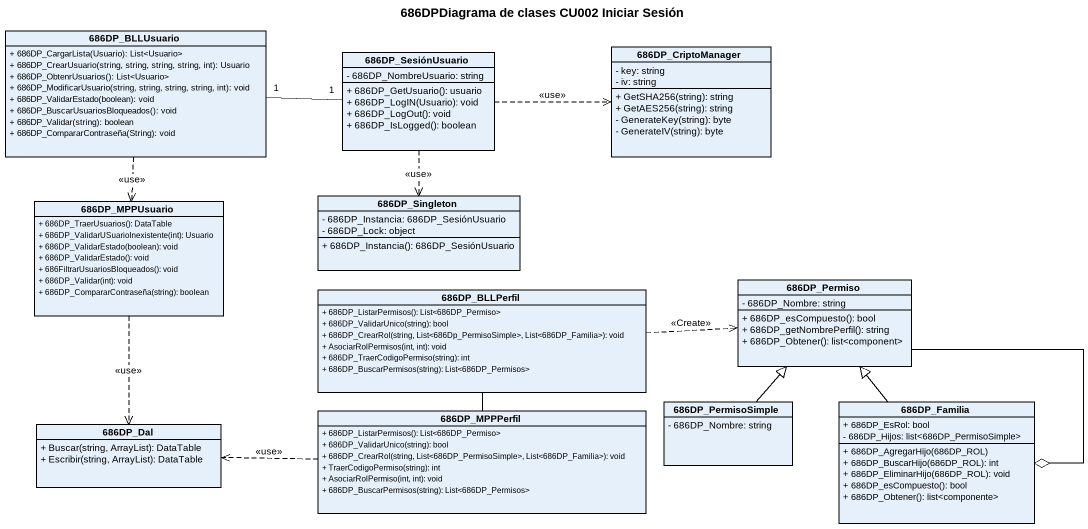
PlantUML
@startuml
title 686DPDiagrama de clases CU002 Iniciar Sesión
hide circle
hide empty members
skinparam classAttributeIconSize 0
class "686DP_BLLUsuario" as c686DP_BLLUsuario {
  + 686DP_CargarLista(Usuario): List<Usuario>
  + 686DP_CrearUsuario(string, string, string, string, int): Usuario
  + 686DP_ObtenrUsuarios(): List<Usuario>
  + 686DP_ModificarUsuario(string, string, string, string, int): void
  + 686DP_ValidarEstado(boolean): void
  + 686DP_BuscarUsuariosBloqueados(): void
  + 686DP_Validar(string): boolean
  + 686DP_CompararContraseña(String): void
}
class "686DP_SesiónUsuario" as c686DP_SesiónUsuario {
  - 686DP_NombreUsuario: string
  + 686DP_GetUsuario(): usuario
  + 686DP_LogIN(Usuario): void
  + 686DP_LogOut(): void
  + 686DP_IsLogged(): boolean
}
class "686DP_CriptoManager" as c686DP_CriptoManager {
  - key: string
  - iv: string
  + GetSHA256(string): string
  + GetAES256(string): string
  - GenerateKey(string): byte
  - GenerateIV(string): byte
}
class "686DP_MPPUsuario" as c686DP_MPPUsuario {
  + 686DP_TraerUsuarios(): DataTable
  + 686DP_ValidarUSuarioInexistente(int): Usuario
  + 686DP_ValidarEstado(boolean): void
  + 686DP_ValidarEstado(): void
  + 686FiltrarUsuariosBloqueados(): void
  + 686DP_Validar(int): void
  + 686DP_CompararContraseña(string): boolean
}
class "686DP_Singleton" as c686DP_Singleton {
  - 686DP_Instancia: 686DP_SesiónUsuario
  - 686DP_Lock: object
  + 686DP_Instancia(): 686DP_SesiónUsuario
}
class "686DP_Permiso" as c686DP_Permiso {
  - 686DP_Nombre: string
  + 686DP_esCompuesto(): bool
  + 686DP_getNombrePerfil(): string
  + 686DP_Obtener(): list<component>
}
class "686DP_BLLPerfil" as c686DP_BLLPerfil {
  + 686DP_ListarPermisos(): List<686DP_Permiso>
  + 686DP_ValidarUnico(string): bool
  + 686DP_CrearRol(string, List<686Dp_PermisoSimple>, List<686DP_Familia>): void
  + AsociarRolPermisos(int, int): void
  + 686DP_TraerCodigoPermiso(string): int
  + 686DP_BuscarPermisos(string): List<686DP_Permisos>
}
class "686DP_PermisoSimple" as c686DP_PermisoSimple {
  - 686DP_Nombre: string
}
class "686DP_Familia" as c686DP_Familia {
  + 686DP_EsRol: bool
  - 686DP_Hijos: list<686DP_PermisoSimple>
  + 686DP_AgregarHijo(686DP_ROL)
  + 686DP_BuscarHijo(686DP_ROL): int
  + 686DP_EliminarHijo(686DP_ROL): void
  + 686DP_esCompuesto(): bool
  + 686DP_Obtener(): list<componente>
}
class "686DP_Dal" as c686DP_Dal {
  + Buscar(string, ArrayList): DataTable
  + Escribir(string, ArrayList): DataTable
}
class "686DP_MPPPerfil" as c686DP_MPPPerfil {
  + 686DP_ListarPermisos(): List<686DP_Permiso>
  + 686DP_ValidarUnico(string): bool
  + 686DP_CrearRol(string, List<686DP_PermisoSimple>, List<686DP_Familia>): void
  + TraerCodigoPermiso(string): int
  + AsociarRolPermiso(int, int): void
  + 686DP_BuscarPermisos(string): List<686DP_Permisos>
}
c686DP_BLLUsuario "1" -right- "1" c686DP_SesiónUsuario
c686DP_BLLUsuario ..> c686DP_MPPUsuario : <<use>>
c686DP_SesiónUsuario .right.> c686DP_CriptoManager : <<use>>
c686DP_SesiónUsuario ..> c686DP_Singleton : <<use>>
c686DP_MPPUsuario ..> c686DP_Dal : <<use>>
c686DP_Permiso --o c686DP_Familia
c686DP_BLLPerfil .right.> c686DP_Permiso : <<Create>>
c686DP_BLLPerfil -- c686DP_MPPPerfil
c686DP_PermisoSimple -up-|> c686DP_Permiso
c686DP_Familia -up-|> c686DP_Permiso
c686DP_MPPPerfil .left.> c686DP_Dal : <<use>>
@enduml
